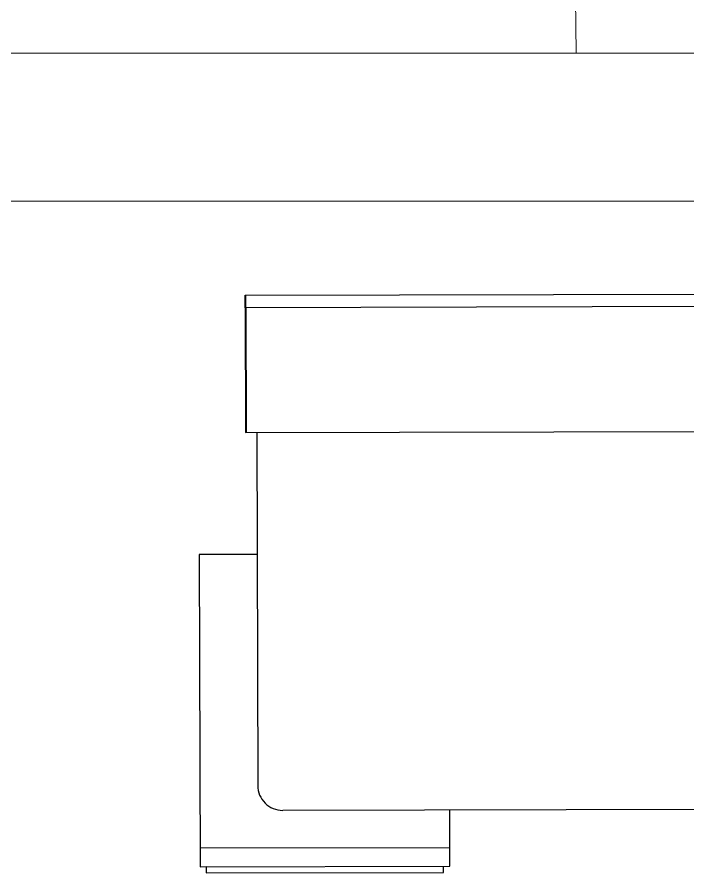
# Model space of a CAD drawing. Header units: inches. Extents: x 164.3 to 247.9, y 15.6 to 56.7.
# Drawn here: x 239.116 to 239.958, y 29.102 to 30.178 of the extents above; entities that cross this region are included whole.
import ezdxf

# ---------------------------------------------------------------- set-up
doc = ezdxf.new("R2010")
doc.units = ezdxf.units.IN
doc.header["$MEASUREMENT"] = 0
doc.layers.get('0').update_dxf_attribs({"lineweight": 0})
doc.layers.add('WALL 1 100', color=250, linetype='Continuous', lineweight=9)
doc.layers.add('провода', color=1, linetype='Continuous', lineweight=5)

msp = doc.modelspace()

# ---------------------------------------------------------------- linework, layer by layer
at = {"color": 7, "linetype": 'ByBlock', "lineweight": -2}
for p, q in [((239.4022, 29.8282), (240.1869, 29.8301)), ((239.4022, 29.8125), (239.4022, 29.8282)), ((239.4027, 29.8125), (239.4027, 29.8282)), ((239.403, 29.8128), (239.4029, 29.8285)), ((240.187, 29.8144), (239.4022, 29.8125)), ((239.4022, 29.8125), (239.4026, 29.6556)), ((239.4027, 29.8125), (239.4031, 29.6556)), ((239.403, 29.8128), (239.4033, 29.6559)), ((239.4026, 29.6556), (240.1874, 29.6575)), ((239.4168, 29.6556), (239.4179, 29.212)), ((239.4172, 29.5024), (239.3444, 29.5022)), ((239.3444, 29.5022), (239.3454, 29.1098)), ((239.4494, 29.1807), (240.6421, 29.1835)), ((239.6593, 29.1106), (239.6591, 29.1812)), ((239.3453, 29.1334), (239.6592, 29.1341)), ((239.3454, 29.1098), (239.6593, 29.1106)), ((239.3454, 29.1098), (239.3532, 29.1099)), ((239.3532, 29.1099), (239.3532, 29.102)), ((239.3532, 29.102), (239.6514, 29.1027)), ((239.6514, 29.1027), (239.6514, 29.1106))]:
    msp.add_line(p, q, dxfattribs=at)
msp.add_arc((239.4493, 29.212), 0.0314, 180.1388, 270.1388, dxfattribs=at)
at = {"layer": 'WALL 1 100', "color": 0}
msp.add_line((247.7737, 29.9466), (234.1629, 29.9466), dxfattribs=at)
at = {"layer": 'провода', "color": 1}
for p, q in [((239.8181, 30.1324), (239.8122, 30.6194)), ((234.8087, 30.1333), (247.8325, 30.131))]:
    msp.add_line(p, q, dxfattribs=at)

doc.saveas('drawing.dxf')
